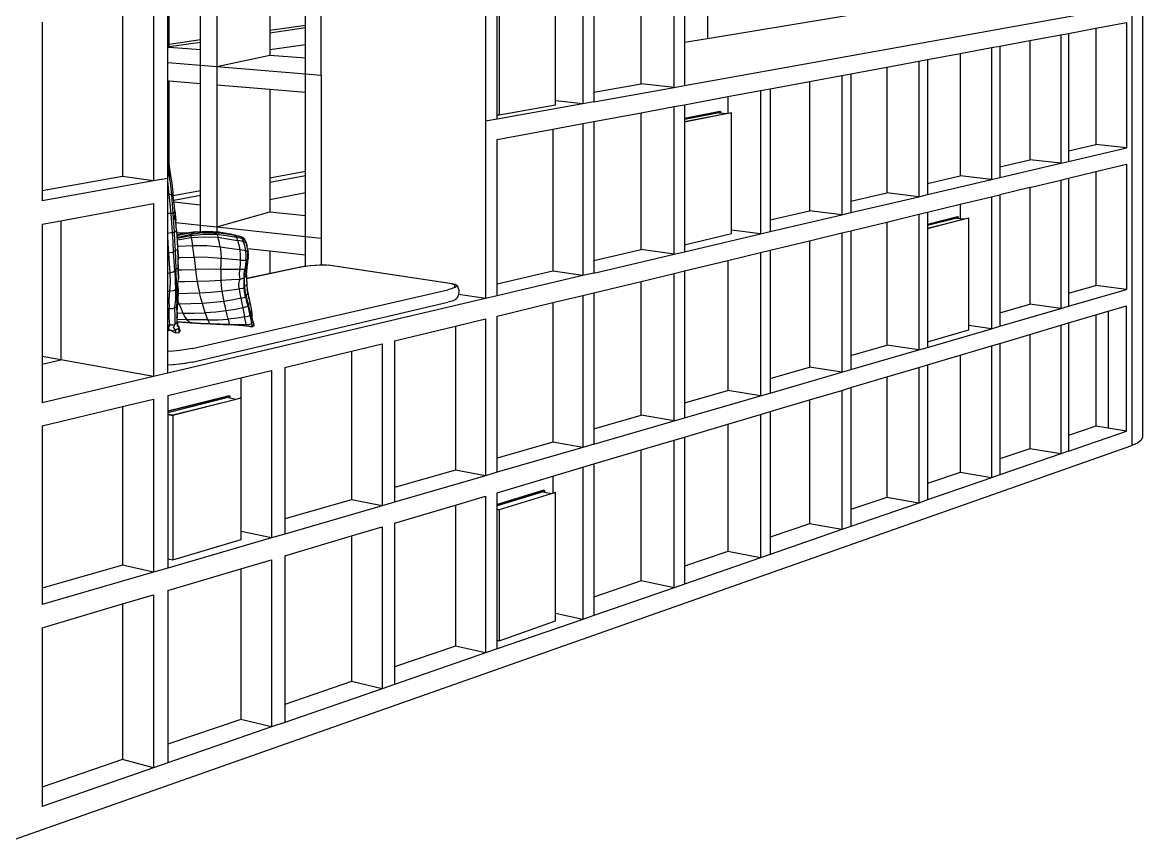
# Model space of a CAD drawing. Extents: x -29445 to 46678, y -19438 to 11547.
# Drawn here: x 2257 to 18822, y -19147 to -7004 of the extents above; entities that cross this region are included whole.
import ezdxf

# ---------------------------------------------------------------- set-up
doc = ezdxf.new("R2010")
doc.units = 0
doc.layers.get('0').update_dxf_attribs({"linetype": 'CONTINUOUS'})

msp = doc.modelspace()

# ---------------------------------------------------------------- linework, layer by layer
for p, q in [((6673, -7783), (6673, -5374)), ((4429, -7329), (4429, -5518)), ((4892, -7263), (4892, -5546)), ((5131, -5560), (5131, -7657)), ((5918, -5607), (5918, -7118)), ((6443, -7044), (6443, -5638)), ((11896, -7965), (11896, -5784)), ((12048, -5764), (12048, -7938)), ((9106, -5845), (9106, -8466)), ((10544, -5960), (10544, -8208)), ((10706, -5939), (10706, -8038)), ((11407, -7914), (11407, -5847)), ((4406, -7375), (4406, -6428)), ((9279, -8369), (9279, -6434)), ((9310, -6437), (9310, -8372)), ((10143, -8164), (10143, -6320)), ((4196, -6787), (4196, -9347)), ((12049, -6627), (12049, -7298)), ((12049, -7938), (18662, -6751)), ((12388, -6650), (12388, -7242)), ((18662, -6751), (18662, -13262)), ((18822, -6688), (18822, -13137)), ((3736, -6847), (3736, -9284)), ((12388, -7242), (14949, -6820)), ((2549, -7002), (2549, -9494)), ((5918, -7118), (6443, -7044)), ((5918, -7156), (6443, -7081)), ((5918, -7118), (5918, -7156)), ((6443, -7081), (6443, -7044)), ((6443, -7334), (6443, -7081)), ((17728, -7166), (18132, -7090)), ((18132, -7090), (18584, -7007)), ((18132, -7090), (18132, -8811)), ((18584, -7007), (18584, -8859)), ((4892, -7263), (4429, -7329)), ((4892, -7302), (4892, -7263)), ((5918, -7156), (5918, -7411)), ((12049, -7298), (12388, -7242)), ((16712, -7354), (17154, -7272)), ((17154, -7272), (17612, -7187)), ((17154, -7272), (17154, -9037)), ((17612, -7187), (17728, -7166)), ((17612, -7187), (17612, -9088)), ((17728, -7166), (17728, -8904)), ((4406, -7375), (4429, -7370)), ((4406, -7598), (4406, -7375)), ((4892, -7302), (4429, -7367)), ((4429, -7367), (4429, -7329)), ((4429, -7370), (4429, -7367)), ((4429, -7370), (4892, -7407)), ((4892, -7407), (4892, -7302)), ((4892, -7638), (4892, -7407)), ((6443, -7334), (5918, -7411)), ((5918, -7411), (5918, -7488)), ((6443, -7530), (6443, -7334)), ((12049, -7298), (12049, -7938)), ((16126, -7463), (16590, -7377)), ((16590, -7377), (16712, -7354)), ((16590, -7377), (16590, -9328)), ((16712, -7354), (16712, -9139)), ((4406, -7598), (4892, -7638)), ((4406, -7869), (4406, -7598)), ((5131, -7657), (5918, -7488)), ((5918, -7488), (6443, -7530)), ((6443, -7765), (6443, -7530)), ((15042, -7665), (15512, -7577)), ((15512, -7577), (15641, -7553)), ((15512, -7577), (15512, -9581)), ((15641, -7553), (16126, -7463)), ((15641, -7553), (15641, -9386)), ((16126, -7463), (16126, -9274)), ((4892, -7910), (4892, -7638)), ((4892, -7638), (5131, -7657)), ((5131, -7657), (5131, -7930)), ((5131, -7657), (6443, -7765)), ((6443, -8041), (6443, -7765)), ((6443, -7765), (6673, -7783)), ((6673, -7783), (6673, -10193)), ((14374, -7789), (14510, -7764)), ((14510, -7764), (15042, -7665)), ((14510, -7764), (14510, -9648)), ((15042, -7665), (15042, -9525)), ((4429, -7871), (4406, -7869)), ((4406, -8905), (4406, -7869)), ((4892, -7910), (4429, -7871)), ((4429, -9132), (4429, -7871)), ((4892, -9496), (4892, -7910)), ((5131, -7930), (5131, -10028)), ((5918, -7997), (5131, -7930)), ((10706, -8038), (11407, -7914)), ((11896, -7965), (11407, -7914)), ((11896, -7965), (12048, -7938)), ((12048, -7938), (12049, -7938)), ((13314, -7986), (13898, -7877)), ((13898, -7877), (14374, -7789)), ((13898, -7877), (13898, -9789)), ((14374, -7789), (14374, -9849)), ((6443, -8041), (5918, -7997)), ((5918, -7997), (5918, -9307)), ((6443, -9210), (6443, -8041)), ((10706, -8179), (11896, -7965)), ((10706, -8038), (10706, -8179)), ((12048, -8221), (12688, -8102)), ((12688, -8102), (13170, -8013)), ((12688, -8102), (12688, -8347)), ((13170, -8013), (13314, -7986)), ((13170, -8013), (13170, -10132)), ((13314, -7986), (13314, -9924)), ((10544, -8208), (9279, -8435)), ((9310, -8372), (10143, -8221)), ((10544, -8208), (10143, -8164)), ((10143, -8221), (10143, -8164)), ((10706, -8179), (10544, -8208)), ((11407, -8340), (11896, -8249)), ((11896, -8249), (12048, -8221)), ((11896, -10431), (11896, -8249)), ((12048, -8221), (12048, -8423)), ((9279, -8435), (9106, -8466)), ((9279, -8369), (9310, -8372)), ((9279, -8435), (9279, -8369)), ((10706, -8471), (11407, -8340)), ((11407, -10364), (11407, -8340)), ((12571, -8321), (12048, -8423)), ((12582, -8323), (12048, -8427)), ((12742, -8340), (12048, -8476)), ((12563, -8341), (12048, -8441)), ((12048, -8472), (12665, -8351)), ((12048, -8423), (12048, -8427)), ((12048, -8427), (12048, -8441)), ((12048, -8441), (12048, -8472)), ((12563, -8341), (12582, -8343)), ((12571, -8321), (12582, -8323)), ((12582, -8323), (12582, -8343)), ((12582, -8343), (12665, -8351)), ((12665, -8351), (12688, -8347)), ((12688, -8347), (12731, -8339)), ((12731, -8339), (12742, -8340)), ((12742, -10075), (12742, -8340)), ((9106, -8466), (9106, -11087)), ((9279, -8736), (10102, -8583)), ((10102, -8583), (10544, -8501)), ((10102, -8583), (10102, -10685)), ((10544, -8501), (10706, -8471)), ((10544, -8501), (10544, -10749)), ((10706, -8471), (10706, -10526)), ((12048, -8472), (12048, -8476)), ((12048, -8476), (12048, -10293)), ((9279, -10876), (9279, -8736)), ((4406, -8905), (4417, -8932)), ((4406, -8951), (4406, -8905)), ((4417, -8932), (4408, -8955)), ((4409, -8964), (4417, -8932)), ((17728, -8904), (18132, -8811)), ((17728, -9061), (18584, -8859)), ((17728, -8904), (17728, -9061)), ((18584, -8859), (18132, -8811)), ((4408, -8955), (4406, -8951)), ((4406, -8953), (4406, -8951)), ((4406, -8953), (4408, -8955)), ((4406, -8959), (4406, -8953)), ((4406, -8959), (4408, -8955)), ((4406, -9037), (4406, -8959)), ((4416, -9023), (4406, -9037)), ((4406, -9040), (4406, -9037)), ((4417, -9147), (4406, -9040)), ((4406, -9267), (4406, -9040)), ((4414, -9002), (4409, -8964)), ((4414, -9002), (4413, -8997)), ((4415, -9014), (4414, -9002)), ((4414, -9002), (4416, -9023)), ((4414, -9002), (4414, -9002)), ((4414, -9002), (4429, -9132)), ((4416, -9023), (4422, -9132)), ((16712, -9139), (17154, -9037)), ((16712, -9299), (17612, -9088)), ((17612, -9088), (17154, -9037)), ((17612, -9088), (17728, -9061)), ((18132, -9210), (18584, -9101)), ((18584, -9101), (18584, -10954)), ((4420, -9275), (4406, -9267)), ((4406, -9310), (4406, -9267)), ((4435, -9282), (4417, -9147)), ((4435, -9282), (4420, -9275)), ((4429, -9133), (4429, -9132)), ((4429, -9132), (4442, -9244)), ((4444, -9267), (4435, -9282)), ((4441, -9239), (4442, -9244)), ((4442, -9244), (4444, -9267)), ((4442, -9244), (4465, -9381)), ((6443, -9210), (5918, -9307)), ((6443, -9273), (5918, -9371)), ((6443, -9273), (6443, -9210)), ((6443, -9526), (6443, -9273)), ((15641, -9386), (16126, -9274)), ((16590, -9328), (16126, -9274)), ((16712, -9139), (16712, -9299)), ((17728, -9307), (18132, -9210)), ((18132, -9210), (18132, -10894)), ((3736, -9284), (2549, -9494)), ((4196, -9347), (2549, -9643)), ((4196, -9347), (3736, -9284)), ((4406, -9310), (4196, -9347)), ((4406, -9356), (4406, -9310)), ((4411, -9402), (4406, -9356)), ((4406, -9541), (4406, -9356)), ((4428, -9544), (4411, -9402)), ((4454, -9418), (4435, -9282)), ((4466, -9555), (4454, -9418)), ((4465, -9381), (4482, -9520)), ((5918, -9307), (5918, -9371)), ((5918, -9371), (5918, -9626)), ((15641, -9551), (16590, -9328)), ((15641, -9386), (15641, -9551)), ((16590, -9328), (16712, -9299)), ((17154, -9446), (17612, -9335)), ((17612, -9335), (17728, -9307)), ((17612, -9335), (17612, -11236)), ((17728, -9307), (17728, -11009)), ((2549, -9494), (2549, -9643)), ((4406, -9541), (4428, -9544)), ((4406, -9829), (4406, -9541)), ((4451, -9553), (4428, -9544)), ((4455, -9828), (4428, -9544)), ((4466, -9555), (4451, -9553)), ((4479, -9541), (4466, -9555)), ((4479, -9693), (4466, -9555)), ((4481, -9525), (4479, -9541)), ((4482, -9520), (4481, -9525)), ((4481, -9525), (4481, -9525)), ((4481, -9525), (4483, -9542)), ((4488, -9571), (4482, -9520)), ((4486, -9571), (4482, -9572)), ((4483, -9542), (4483, -9542)), ((4892, -9496), (4488, -9571)), ((4495, -9636), (4488, -9571)), ((4892, -9562), (4495, -9636)), ((4892, -9562), (4892, -9496)), ((4892, -9700), (4892, -9562)), ((6443, -9526), (5918, -9626)), ((6443, -9861), (6443, -9526)), ((14510, -9648), (15042, -9525)), ((14510, -9817), (15512, -9581)), ((15512, -9581), (15042, -9525)), ((15512, -9581), (15641, -9551)), ((16126, -9694), (16590, -9582)), ((16590, -9582), (16712, -9553)), ((16590, -9582), (16590, -11533)), ((17154, -9446), (16712, -9553)), ((16712, -9553), (16712, -11299)), ((17154, -9446), (17154, -11173)), ((2824, -9936), (4196, -9681)), ((4196, -9681), (4196, -12241)), ((4489, -9830), (4479, -9693)), ((4490, -9637), (4489, -9637)), ((4491, -9658), (4492, -9658)), ((4498, -9659), (4495, -9636)), ((4498, -9659), (4892, -9700)), ((4498, -9661), (4498, -9659)), ((4500, -9679), (4498, -9661)), ((4512, -9789), (4500, -9679)), ((4511, -9787), (4500, -9679)), ((4892, -10002), (4892, -9700)), ((5918, -9626), (5918, -9806)), ((14510, -9648), (14510, -9817)), ((15641, -9811), (16126, -9694)), ((16126, -9694), (16126, -9903)), ((2549, -9987), (2824, -9936)), ((2824, -9936), (2824, -11995)), ((4429, -9829), (4406, -9829)), ((4406, -10124), (4406, -9829)), ((4455, -9828), (4429, -9829)), ((4474, -9831), (4455, -9828)), ((4466, -9971), (4455, -9828)), ((4489, -9830), (4474, -9831)), ((4489, -9830), (4504, -9818)), ((4499, -9966), (4489, -9830)), ((4504, -9818), (4512, -9801)), ((4513, -9917), (4507, -9858)), ((4512, -9789), (4511, -9787)), ((4512, -9801), (4511, -9787)), ((4512, -9789), (4526, -9933)), ((4512, -9801), (4512, -9789)), ((4524, -9943), (4512, -9801)), ((4514, -9927), (4513, -9917)), ((4528, -9963), (4526, -9933)), ((5131, -10028), (5918, -9806)), ((5918, -9806), (6443, -9861)), ((6443, -10168), (6443, -9861)), ((13314, -9924), (13898, -9789)), ((13314, -10098), (14374, -9849)), ((13314, -9924), (13314, -10098)), ((14374, -9849), (13898, -9789)), ((14374, -9849), (14510, -9817)), ((15042, -9956), (15512, -9842)), ((15512, -9842), (15641, -9811)), ((15512, -9842), (15512, -11846)), ((15641, -9811), (15641, -9992)), ((16087, -9879), (15641, -9992)), ((16096, -9881), (15641, -9996)), ((16081, -9898), (15641, -10009)), ((16251, -9899), (15641, -10054)), ((15641, -10050), (16189, -9911)), ((16081, -9898), (16096, -9900)), ((16087, -9879), (16096, -9881)), ((16096, -9881), (16096, -9900)), ((16096, -9900), (16126, -9903)), ((16126, -9903), (16189, -9911)), ((16189, -9911), (16241, -9898)), ((16241, -9898), (16251, -9899)), ((16251, -11485), (16251, -9899)), ((2549, -9987), (2549, -11946)), ((4475, -10113), (4466, -9971)), ((4493, -10109), (4506, -10103)), ((4506, -10103), (4499, -9966)), ((4506, -10103), (4522, -10095)), ((4513, -10240), (4506, -10103)), ((4522, -10095), (4535, -10085)), ((4535, -10085), (4524, -9943)), ((4528, -9963), (4892, -10002)), ((4538, -10076), (4528, -9963)), ((4535, -10085), (4538, -10076)), ((4535, -10085), (4545, -10227)), ((4538, -10076), (4541, -10116)), ((4813, -10103), (4686, -10122)), ((4979, -10098), (4792, -10113)), ((4792, -10113), (4813, -10103)), ((4813, -10103), (4892, -10101)), ((4892, -10002), (5131, -10028)), ((4892, -10101), (4892, -10002)), ((4892, -10101), (5003, -10097)), ((4892, -10101), (4892, -10101)), ((5168, -10108), (4979, -10098)), ((5003, -10097), (5131, -10105)), ((5131, -10028), (5131, -10105)), ((5131, -10028), (6443, -10168)), ((13170, -10132), (12742, -10075)), ((12742, -10128), (12742, -10075)), ((13170, -10132), (13314, -10098)), ((14374, -10117), (14510, -10084)), ((14510, -10084), (15042, -9956)), ((14510, -10084), (14510, -11928)), ((15042, -9956), (15042, -11776)), ((15641, -9992), (15641, -9996)), ((15641, -9996), (15641, -10009)), ((15641, -10009), (15641, -10050)), ((15641, -10050), (15641, -10054)), ((15641, -10054), (15641, -11729)), ((4453, -10118), (4406, -10124)), ((4406, -10223), (4406, -10124)), ((4406, -10223), (4409, -10272)), ((4406, -10420), (4406, -10223)), ((4475, -10113), (4453, -10118)), ((4475, -10113), (4493, -10109)), ((4485, -10255), (4475, -10113)), ((4494, -10397), (4485, -10255)), ((4519, -10376), (4513, -10240)), ((4660, -10123), (4541, -10116)), ((4541, -10116), (4543, -10143)), ((4543, -10143), (4549, -10142)), ((4549, -10142), (4543, -10144)), ((4543, -10143), (4543, -10144)), ((4543, -10144), (4544, -10158)), ((4632, -10141), (4544, -10158)), ((4544, -10158), (4546, -10185)), ((4545, -10227), (4553, -10369)), ((4605, -10173), (4546, -10185)), ((4546, -10185), (4546, -10190)), ((4546, -10190), (4548, -10191)), ((4546, -10190), (4547, -10193)), ((4547, -10193), (4594, -10184)), ((4547, -10193), (4548, -10218)), ((4548, -10218), (4581, -10213)), ((4548, -10218), (4549, -10220)), ((4549, -10142), (4608, -10124)), ((4549, -10142), (4675, -10124)), ((4555, -10320), (4549, -10220)), ((4581, -10213), (4753, -10187)), ((4594, -10184), (4752, -10155)), ((4747, -10141), (4605, -10173)), ((4660, -10123), (4608, -10124)), ((4792, -10113), (4632, -10141)), ((4686, -10122), (4660, -10123)), ((4675, -10124), (4686, -10122)), ((4680, -10124), (4675, -10124)), ((4675, -10124), (4676, -10125)), ((4675, -10124), (4675, -10124)), ((4686, -10122), (4708, -10120)), ((4921, -10117), (4747, -10141)), ((4747, -10141), (4766, -10127)), ((4747, -10149), (4747, -10141)), ((4752, -10155), (4747, -10149)), ((4752, -10155), (4940, -10134)), ((4752, -10163), (4752, -10155)), ((4753, -10187), (4752, -10163)), ((4753, -10187), (4952, -10173)), ((4753, -10187), (4763, -10237)), ((4763, -10237), (4775, -10308)), ((4766, -10127), (4792, -10113)), ((5106, -10115), (4921, -10117)), ((4940, -10134), (5133, -10136)), ((4943, -10126), (4941, -10125)), ((4952, -10173), (5149, -10182)), ((5045, -10108), (5081, -10113)), ((5094, -10115), (5109, -10118)), ((5131, -10109), (5106, -10115)), ((5279, -10134), (5106, -10115)), ((5106, -10115), (5109, -10118)), ((5109, -10118), (5114, -10124)), ((5114, -10124), (5133, -10136)), ((5131, -10105), (5168, -10108)), ((5131, -10108), (5131, -10109)), ((5132, -10108), (5131, -10109)), ((5168, -10108), (5132, -10108)), ((5133, -10136), (5306, -10158)), ((5133, -10136), (5141, -10151)), ((5141, -10151), (5149, -10182)), ((5149, -10182), (5320, -10207)), ((5166, -10246), (5149, -10182)), ((5180, -10327), (5166, -10246)), ((5302, -10132), (5168, -10108)), ((5398, -10155), (5279, -10134)), ((5302, -10132), (5333, -10137)), ((5306, -10158), (5423, -10180)), ((5333, -10137), (5307, -10133)), ((5320, -10207), (5440, -10229)), ((5417, -10156), (5333, -10137)), ((5356, -10143), (5333, -10137)), ((5406, -10165), (5398, -10155)), ((5436, -10163), (5398, -10155)), ((5398, -10155), (5407, -10156)), ((5423, -10180), (5406, -10165)), ((5436, -10163), (5407, -10156)), ((5407, -10156), (5417, -10156)), ((5417, -10156), (5441, -10164)), ((5417, -10156), (5474, -10169)), ((5431, -10197), (5423, -10180)), ((5423, -10180), (5479, -10192)), ((5440, -10229), (5431, -10197)), ((5441, -10164), (5436, -10163)), ((5499, -10241), (5440, -10229)), ((5440, -10229), (5456, -10292)), ((5456, -10167), (5441, -10164)), ((5487, -10175), (5456, -10167)), ((5503, -10179), (5474, -10169)), ((5479, -10192), (5507, -10201)), ((5488, -10177), (5482, -10175)), ((5487, -10175), (5503, -10179)), ((5512, -10184), (5487, -10175)), ((5487, -10175), (5488, -10177)), ((5488, -10177), (5493, -10185)), ((5499, -10180), (5488, -10177)), ((5493, -10185), (5507, -10201)), ((5512, -10185), (5499, -10180)), ((5528, -10249), (5499, -10241)), ((5516, -10186), (5503, -10179)), ((5503, -10179), (5512, -10184)), ((5507, -10201), (5531, -10212)), ((5516, -10217), (5507, -10201)), ((5516, -10186), (5512, -10184)), ((5512, -10184), (5515, -10186)), ((5516, -10186), (5526, -10192)), ((5516, -10186), (5517, -10187)), ((5528, -10249), (5516, -10217)), ((5517, -10187), (5524, -10191)), ((5517, -10187), (5518, -10188)), ((5524, -10191), (5518, -10188)), ((5518, -10188), (5520, -10195)), ((5520, -10195), (5520, -10195)), ((5529, -10198), (5520, -10195)), ((5529, -10198), (5524, -10191)), ((5524, -10191), (5533, -10199)), ((5535, -10200), (5526, -10192)), ((5548, -10310), (5528, -10249)), ((5552, -10260), (5528, -10249)), ((5529, -10198), (5529, -10198)), ((5533, -10199), (5529, -10198)), ((5531, -10212), (5538, -10214)), ((5533, -10199), (5533, -10199)), ((5535, -10200), (5533, -10199)), ((5535, -10200), (5541, -10206)), ((5537, -10203), (5535, -10200)), ((5537, -10203), (5541, -10206)), ((5544, -10216), (5537, -10203)), ((5544, -10230), (5538, -10214)), ((5538, -10214), (5544, -10216)), ((5550, -10223), (5541, -10206)), ((5541, -10206), (5544, -10216)), ((5552, -10234), (5544, -10216)), ((5562, -10254), (5550, -10223)), ((5559, -10251), (5552, -10234)), ((5564, -10265), (5552, -10260)), ((5559, -10251), (5562, -10254)), ((5564, -10265), (5559, -10251)), ((5562, -10254), (5580, -10311)), ((5562, -10254), (5564, -10265)), ((5582, -10321), (5564, -10265)), ((6443, -10445), (6443, -10168)), ((6443, -10168), (6673, -10193)), ((6673, -10193), (6673, -10590)), ((12048, -10293), (12742, -10128)), ((12048, -10395), (13170, -10132)), ((13314, -10373), (13898, -10232)), ((13898, -10232), (14374, -10117)), ((13898, -10232), (13898, -12103)), ((14374, -10117), (14374, -12177)), ((4406, -10420), (4417, -10418)), ((4406, -10716), (4406, -10420)), ((4409, -10272), (4417, -10418)), ((4471, -10406), (4417, -10418)), ((4417, -10418), (4426, -10564)), ((4494, -10397), (4471, -10406)), ((4508, -10385), (4494, -10397)), ((4500, -10538), (4494, -10397)), ((4519, -10376), (4508, -10385)), ((4537, -10371), (4519, -10376)), ((4525, -10512), (4519, -10376)), ((4553, -10369), (4537, -10371)), ((4553, -10369), (4557, -10365)), ((4553, -10369), (4557, -10481)), ((4573, -10318), (4555, -10320)), ((4557, -10365), (4555, -10320)), ((4557, -10365), (4562, -10481)), ((4775, -10308), (4573, -10318)), ((4787, -10389), (4775, -10308)), ((4985, -10309), (4775, -10308)), ((4798, -10477), (4787, -10389)), ((5180, -10327), (4985, -10309)), ((5352, -10351), (5180, -10327)), ((5180, -10327), (5192, -10409)), ((5192, -10409), (5197, -10493)), ((5471, -10369), (5352, -10351)), ((5456, -10292), (5471, -10369)), ((5534, -10379), (5471, -10369)), ((5471, -10369), (5479, -10444)), ((5563, -10384), (5534, -10379)), ((5563, -10384), (5548, -10310)), ((5567, -10455), (5563, -10384)), ((5583, -10391), (5563, -10384)), ((5582, -10323), (5580, -10311)), ((5582, -10321), (5580, -10311)), ((5588, -10351), (5580, -10311)), ((5582, -10323), (5582, -10321)), ((5587, -10351), (5582, -10323)), ((5589, -10392), (5583, -10391)), ((5588, -10351), (5587, -10351)), ((5591, -10373), (5587, -10351)), ((5593, -10379), (5588, -10351)), ((5918, -10387), (5588, -10351)), ((5589, -10392), (5593, -10423)), ((5593, -10392), (5589, -10392)), ((5591, -10373), (5593, -10379)), ((5593, -10389), (5591, -10373)), ((5592, -10457), (5594, -10392)), ((5592, -10457), (5593, -10423)), ((5593, -10379), (5596, -10445)), ((5593, -10379), (5594, -10392)), ((5593, -10389), (5593, -10379)), ((5594, -10392), (5593, -10389)), ((5593, -10423), (5593, -10392)), ((5594, -10392), (5593, -10392)), ((5918, -10387), (5918, -10717)), ((6443, -10445), (5918, -10387)), ((10706, -10526), (11407, -10364)), ((10706, -10711), (11896, -10431)), ((11896, -10431), (11407, -10364)), ((11896, -10431), (12048, -10395)), ((12048, -10293), (12048, -10395)), ((12688, -10524), (13170, -10408)), ((13170, -10408), (13314, -10373)), ((13170, -10408), (13170, -12527)), ((13314, -10373), (13314, -12270)), ((4426, -10564), (4436, -10709)), ((4510, -10680), (4500, -10538)), ((4532, -10648), (4525, -10512)), ((4557, -10481), (4558, -10481)), ((4557, -10481), (4558, -10511)), ((4558, -10511), (4562, -10653)), ((4562, -10481), (4595, -10481)), ((4562, -10481), (4563, -10509)), ((4563, -10653), (4563, -10509)), ((4595, -10481), (4798, -10477)), ((5006, -10480), (4798, -10477)), ((4798, -10477), (4809, -10568)), ((4809, -10568), (4819, -10659)), ((5197, -10493), (5006, -10480)), ((5193, -10657), (5196, -10575)), ((5196, -10575), (5197, -10493)), ((5480, -10518), (5197, -10493)), ((5476, -10589), (5470, -10660)), ((5480, -10518), (5476, -10589)), ((5479, -10444), (5480, -10518)), ((5480, -10518), (5539, -10522)), ((5539, -10522), (5563, -10523)), ((5556, -10589), (5547, -10655)), ((5563, -10523), (5556, -10589)), ((5560, -10645), (5569, -10597)), ((5563, -10523), (5567, -10455)), ((5576, -10524), (5563, -10523)), ((5569, -10597), (5565, -10593)), ((5583, -10521), (5569, -10597)), ((5583, -10521), (5576, -10524)), ((5582, -10621), (5589, -10556)), ((5588, -10478), (5583, -10474)), ((5583, -10521), (5589, -10481)), ((5591, -10508), (5583, -10521)), ((5589, -10481), (5588, -10478)), ((5589, -10481), (5592, -10457)), ((5590, -10482), (5589, -10481)), ((5589, -10556), (5594, -10492)), ((5591, -10508), (5592, -10488)), ((5594, -10492), (5591, -10508)), ((5592, -10467), (5592, -10457)), ((5592, -10488), (5594, -10470)), ((5594, -10492), (5592, -10488)), ((5594, -10470), (5596, -10445)), ((5594, -10453), (5594, -10458)), ((5594, -10470), (5594, -10492)), ((6443, -10608), (6443, -10445)), ((6444, -10607), (6515, -10598)), ((6515, -10598), (6587, -10592)), ((6517, -10600), (6596, -10593)), ((6587, -10592), (6655, -10589)), ((6596, -10593), (6673, -10590)), ((6655, -10589), (6673, -10590)), ((6673, -10590), (6675, -10590)), ((6673, -10590), (6675, -10590)), ((6673, -10590), (6673, -10590)), ((6673, -10590), (6673, -10598)), ((6675, -10590), (6716, -10590)), ((6675, -10590), (6679, -10590)), ((6679, -10590), (6753, -10591)), ((6716, -10590), (6726, -10591)), ((6726, -10591), (6778, -10596)), ((6753, -10591), (6811, -10596)), ((8578, -10865), (6778, -10596)), ((6811, -10596), (8614, -10865)), ((10706, -10526), (10706, -10711)), ((12048, -10678), (12688, -10524)), ((12688, -10524), (12688, -12448)), ((4436, -10709), (4406, -10716)), ((4406, -10989), (4406, -10716)), ((4436, -10709), (4487, -10693)), ((4436, -10709), (4443, -10852)), ((4487, -10693), (4510, -10680)), ((4521, -10661), (4510, -10680)), ((4510, -10680), (4517, -10820)), ((4532, -10648), (4521, -10661)), ((4521, -10661), (4528, -10750)), ((4528, -10750), (4532, -10648)), ((4528, -10750), (4532, -10800)), ((4548, -10648), (4532, -10648)), ((4562, -10653), (4548, -10648)), ((4563, -10653), (4562, -10653)), ((4562, -10653), (4563, -10653)), ((4562, -10653), (4562, -10661)), ((4562, -10661), (4563, -10661)), ((4562, -10661), (4564, -10795)), ((4563, -10661), (4563, -10653)), ((4563, -10661), (4622, -10662)), ((4564, -10795), (4563, -10661)), ((4622, -10662), (4819, -10659)), ((5014, -10655), (4819, -10659)), ((4819, -10659), (4829, -10748)), ((4829, -10748), (4841, -10836)), ((5193, -10657), (5014, -10655)), ((5193, -10657), (5191, -10738)), ((5191, -10738), (5191, -10819)), ((5351, -10659), (5193, -10657)), ((5470, -10660), (5351, -10659)), ((5470, -10660), (5465, -10730)), ((5465, -10730), (5474, -10807)), ((5526, -10658), (5470, -10660)), ((5547, -10655), (5526, -10658)), ((5536, -10793), (5539, -10721)), ((5539, -10720), (5547, -10655)), ((5539, -10720), (5546, -10726)), ((5539, -10721), (5539, -10720)), ((5545, -10777), (5551, -10708)), ((5545, -10777), (5561, -10756)), ((5555, -10652), (5547, -10655)), ((5551, -10708), (5560, -10645)), ((5560, -10645), (5555, -10652)), ((5560, -10645), (5572, -10634)), ((5561, -10756), (5572, -10749)), ((5572, -10634), (5582, -10621)), ((5572, -10749), (5573, -10738)), ((5572, -10749), (5572, -10790)), ((6370, -10621), (5573, -10791)), ((5573, -10738), (5576, -10686)), ((5573, -10790), (5918, -10717)), ((5573, -10738), (5573, -10789)), ((5576, -10686), (5582, -10621)), ((5918, -10717), (6349, -10625)), ((6349, -10625), (6370, -10621)), ((6379, -10619), (6370, -10621)), ((6379, -10619), (6443, -10608)), ((6381, -10619), (6424, -10611)), ((6424, -10611), (6441, -10609)), ((6443, -10608), (6444, -10607)), ((6443, -10609), (6443, -10608)), ((10102, -10685), (9279, -10876)), ((10544, -10749), (9279, -11046)), ((10544, -10749), (10102, -10685)), ((10706, -10711), (10544, -10749)), ((11407, -10833), (11896, -10715)), ((11896, -10715), (12048, -10678)), ((11896, -12897), (11896, -10715)), ((12048, -10678), (12048, -12631)), ((4443, -10852), (4432, -10979)), ((4517, -10820), (4523, -10959)), ((4532, -10800), (4536, -10921)), ((4550, -10925), (4536, -10921)), ((4536, -10921), (4536, -10936)), ((4550, -10925), (4557, -10858)), ((4550, -10925), (4550, -10935)), ((4557, -10858), (4560, -10840)), ((4560, -10939), (4557, -10858)), ((4560, -10840), (4564, -10795)), ((4657, -10840), (4560, -10840)), ((4841, -10836), (4657, -10840)), ((5023, -10828), (4841, -10836)), ((4841, -10836), (4856, -10921)), ((4856, -10921), (4875, -11004)), ((5191, -10819), (5023, -10828)), ((5347, -10810), (5191, -10819)), ((5191, -10819), (5196, -10899)), ((5196, -10899), (5205, -10978)), ((5474, -10807), (5347, -10810)), ((5458, -10877), (5474, -10807)), ((5464, -10943), (5458, -10877)), ((5474, -10807), (5517, -10787)), ((5535, -10916), (5516, -10937)), ((5517, -10787), (5536, -10793)), ((5535, -10854), (5536, -10793)), ((5535, -10916), (5535, -10854)), ((5544, -10991), (5535, -10916)), ((5542, -10917), (5535, -10916)), ((5536, -10793), (5541, -10774)), ((5537, -10798), (5544, -10796)), ((5544, -10797), (5537, -10799)), ((5542, -10858), (5539, -10856)), ((5541, -10774), (5545, -10777)), ((5541, -10835), (5544, -10797)), ((5542, -10858), (5541, -10835)), ((5543, -10894), (5542, -10858)), ((5543, -10894), (5542, -10917)), ((5552, -10967), (5543, -10894)), ((5559, -10900), (5543, -10894)), ((5544, -10796), (5545, -10777)), ((5544, -10797), (5544, -10796)), ((5575, -10875), (5559, -10900)), ((5572, -10790), (5573, -10790)), ((5572, -10790), (5572, -10791)), ((5573, -10791), (5572, -10791)), ((5572, -10791), (5573, -10807)), ((5573, -10789), (5573, -10790)), ((5573, -10790), (5573, -10791)), ((5573, -10791), (5575, -10875)), ((5573, -10807), (5575, -10875)), ((5575, -10875), (5578, -10905)), ((5578, -10905), (5583, -10950)), ((5578, -10905), (5582, -10956)), ((8617, -10873), (8578, -10865)), ((8648, -10925), (8612, -10940)), ((8614, -10865), (8657, -10875)), ((8617, -10873), (8625, -10876)), ((8645, -10888), (8625, -10876)), ((8645, -10888), (8648, -10892)), ((8648, -10892), (8648, -10925)), ((8656, -10922), (8648, -10925)), ((8679, -10904), (8656, -10922)), ((8657, -10875), (8679, -10888)), ((8679, -10888), (8688, -10903)), ((8688, -10903), (8696, -10917)), ((8696, -10917), (8702, -10932)), ((8702, -10932), (8706, -10947)), ((9279, -11046), (9279, -10876)), ((10706, -11003), (11407, -10833)), ((11407, -12814), (11407, -10833)), ((17728, -11009), (18132, -10894)), ((18584, -10954), (18132, -10894)), ((4432, -10979), (4406, -10989)), ((4406, -11238), (4406, -10989)), ((9106, -11087), (4406, -12191)), ((4432, -10979), (4424, -11102)), ((4495, -10972), (4432, -10979)), ((4523, -10959), (4495, -10972)), ((4521, -11098), (4506, -11227)), ((4523, -10959), (4521, -11098)), ((4536, -10936), (4523, -10959)), ((4539, -11012), (4536, -10936)), ((4539, -11012), (4548, -11012)), ((4542, -11068), (4539, -11012)), ((4547, -11086), (4542, -11068)), ((4542, -11068), (4545, -11138)), ((4545, -11138), (4547, -11086)), ((4547, -10944), (4549, -11012)), ((4548, -11012), (4547, -10945)), ((4547, -11086), (4548, -11060)), ((4548, -11088), (4547, -11086)), ((4547, -11139), (4548, -11088)), ((4549, -11093), (4547, -11139)), ((4548, -11012), (4549, -11012)), ((4548, -11060), (4548, -11012)), ((4549, -11020), (4548, -11060)), ((4548, -11088), (4548, -11060)), ((4549, -11093), (4548, -11088)), ((4549, -10934), (4550, -10935)), ((4550, -10935), (4549, -11020)), ((4549, -11012), (4549, -11020)), ((4549, -11020), (4550, -11075)), ((4550, -11075), (4549, -11093)), ((4550, -10935), (4560, -10939)), ((4555, -11012), (4559, -11012)), ((4558, -11080), (4555, -11110)), ((4559, -11012), (4558, -11080)), ((4560, -10939), (4559, -11012)), ((4559, -11012), (4702, -11010)), ((4702, -11010), (4875, -11004)), ((4767, -11825), (8550, -10957)), ((4875, -11004), (5045, -10993)), ((4897, -11084), (4875, -11004)), ((4919, -11160), (4897, -11084)), ((5045, -10993), (5205, -10978)), ((5205, -10978), (5354, -10959)), ((5205, -10978), (5219, -11055)), ((5219, -11055), (5237, -11129)), ((5354, -10959), (5464, -10943)), ((5486, -11084), (5378, -11106)), ((5516, -10937), (5464, -10943)), ((5464, -10943), (5473, -11013)), ((5473, -11013), (5486, -11084)), ((5486, -11084), (5539, -11071)), ((5486, -11084), (5502, -11155)), ((5539, -11071), (5556, -11060)), ((5556, -11060), (5544, -10991)), ((5564, -11034), (5552, -10967)), ((5561, -11046), (5556, -11060)), ((5556, -11060), (5573, -11131)), ((5564, -11034), (5561, -11046)), ((5580, -11029), (5564, -11034)), ((5581, -11103), (5564, -11034)), ((5595, -11027), (5580, -11029)), ((5582, -10956), (5594, -11022)), ((5594, -11022), (5583, -10950)), ((5594, -11022), (5594, -11022)), ((5594, -11022), (5595, -11027)), ((5611, -11098), (5594, -11022)), ((5594, -11022), (5595, -11027)), ((5595, -11027), (5611, -11098)), ((5611, -11098), (5626, -11170)), ((8612, -10940), (8550, -10957)), ((8679, -11090), (8656, -11108)), ((8688, -11074), (8679, -11090)), ((8696, -11058), (8688, -11074)), ((8702, -11042), (8696, -11058)), ((8706, -11027), (8702, -11042)), ((8706, -10947), (8709, -10962)), ((8708, -11011), (8706, -11026)), ((9106, -11087), (8706, -11026)), ((8706, -11026), (8706, -11027)), ((8709, -10995), (8708, -11011)), ((8709, -10962), (8710, -10978)), ((8710, -10978), (8709, -10995)), ((9279, -11046), (9106, -11087)), ((10102, -11148), (10544, -11042)), ((10544, -11042), (10706, -11003)), ((10544, -11042), (10544, -13290)), ((10706, -11003), (10706, -13014)), ((17728, -11202), (18584, -10954)), ((17728, -11009), (17728, -11202)), ((4426, -11235), (4406, -11238)), ((4406, -11478), (4406, -11238)), ((4424, -11102), (4426, -11235)), ((4430, -11374), (4426, -11235)), ((4426, -11235), (4479, -11237)), ((4479, -11237), (4506, -11227)), ((4506, -11227), (4539, -11210)), ((4506, -11227), (4513, -11362)), ((4539, -11210), (4542, -11202)), ((4540, -11169), (4543, -11169)), ((4540, -11216), (4542, -11216)), ((4544, -11162), (4541, -11138)), ((4542, -11198), (4543, -11169)), ((4542, -11198), (4545, -11191)), ((4542, -11201), (4545, -11193)), ((4542, -11201), (4542, -11198)), ((4542, -11202), (4542, -11198)), ((4544, -11213), (4542, -11201)), ((4542, -11202), (4542, -11201)), ((4543, -11215), (4542, -11202)), ((4542, -11216), (4543, -11215)), ((4543, -11169), (4544, -11162)), ((4543, -11169), (4544, -11169)), ((4543, -11215), (4544, -11213)), ((4547, -11301), (4543, -11215)), ((4544, -11162), (4545, -11138)), ((4544, -11169), (4544, -11162)), ((4546, -11179), (4544, -11169)), ((4544, -11169), (4546, -11169)), ((4547, -11189), (4544, -11213)), ((4545, -11193), (4544, -11213)), ((4544, -11213), (4545, -11249)), ((4548, -11271), (4544, -11213)), ((4546, -11169), (4545, -11138)), ((4546, -11179), (4545, -11191)), ((4545, -11191), (4547, -11188)), ((4545, -11193), (4547, -11188)), ((4545, -11191), (4545, -11193)), ((4547, -11139), (4546, -11169)), ((4546, -11169), (4546, -11169)), ((4546, -11171), (4546, -11169)), ((4546, -11169), (4546, -11171)), ((4547, -11188), (4546, -11171)), ((4546, -11171), (4546, -11179)), ((4547, -11188), (4546, -11179)), ((4547, -11188), (4547, -11139)), ((4549, -11169), (4547, -11189)), ((4547, -11189), (4547, -11188)), ((4548, -11271), (4547, -11189)), ((4555, -11110), (4549, -11169)), ((4549, -11169), (4576, -11170)), ((4576, -11170), (4555, -11110)), ((4749, -11168), (4576, -11170)), ((4576, -11170), (4603, -11240)), ((4603, -11240), (4632, -11303)), ((4919, -11160), (4749, -11168)), ((4767, -12026), (8550, -11143)), ((5082, -11147), (4919, -11160)), ((4940, -11232), (4919, -11160)), ((4961, -11298), (4940, -11232)), ((5237, -11129), (5082, -11147)), ((5378, -11106), (5237, -11129)), ((5254, -11201), (5237, -11129)), ((5270, -11270), (5254, -11201)), ((5409, -11247), (5270, -11270)), ((5516, -11225), (5409, -11247)), ((5502, -11155), (5516, -11225)), ((5569, -11212), (5516, -11225)), ((5516, -11225), (5544, -11359)), ((5589, -11200), (5569, -11212)), ((5573, -11131), (5589, -11200)), ((5599, -11171), (5581, -11103)), ((5595, -11184), (5589, -11200)), ((5589, -11200), (5604, -11269)), ((5599, -11171), (5595, -11184)), ((5614, -11169), (5599, -11171)), ((5617, -11240), (5599, -11171)), ((5626, -11170), (5614, -11169)), ((5635, -11308), (5617, -11240)), ((5626, -11170), (5641, -11242)), ((5641, -11242), (5651, -11313)), ((8612, -11126), (8550, -11143)), ((8656, -11108), (8612, -11126)), ((9279, -11347), (10102, -11148)), ((10102, -11148), (10102, -13211)), ((16712, -11299), (17154, -11173)), ((16712, -11498), (17612, -11236)), ((17612, -11236), (17154, -11173)), ((17612, -11236), (17728, -11202)), ((18313, -11275), (18584, -11195)), ((18584, -13048), (18584, -11195)), ((4439, -11478), (4430, -11374)), ((4513, -11362), (4510, -11469)), ((4540, -11370), (4547, -11347)), ((4540, -11373), (4547, -11353)), ((4547, -11353), (4540, -11373)), ((4545, -11395), (4541, -11395)), ((4544, -11434), (4547, -11395)), ((4544, -11434), (4545, -11395)), ((4545, -11395), (4547, -11353)), ((4546, -11301), (4547, -11301)), ((4547, -11302), (4547, -11301)), ((4547, -11302), (4547, -11316)), ((4548, -11325), (4547, -11302)), ((4547, -11347), (4548, -11331)), ((4547, -11395), (4551, -11335)), ((4547, -11353), (4547, -11347)), ((4547, -11353), (4547, -11353)), ((4691, -11401), (4547, -11395)), ((4549, -11301), (4548, -11271)), ((4548, -11325), (4548, -11271)), ((4548, -11331), (4548, -11325)), ((4548, -11326), (4548, -11331)), ((4549, -11301), (4549, -11301)), ((4549, -11301), (4632, -11303)), ((4551, -11335), (4549, -11301)), ((4632, -11303), (4797, -11303)), ((4632, -11303), (4661, -11358)), ((4661, -11358), (4691, -11401)), ((4846, -11404), (4691, -11401)), ((4691, -11401), (4722, -11430)), ((4797, -11303), (4961, -11298)), ((5000, -11404), (4846, -11404)), ((5119, -11287), (4961, -11298)), ((4961, -11298), (4981, -11356)), ((4981, -11356), (5000, -11404)), ((5000, -11404), (5152, -11400)), ((5019, -11440), (5000, -11404)), ((5270, -11270), (5119, -11287)), ((5152, -11400), (5298, -11391)), ((5284, -11334), (5270, -11270)), ((5298, -11391), (5284, -11334)), ((5436, -11376), (5298, -11391)), ((5298, -11391), (5309, -11439)), ((5544, -11359), (5436, -11376)), ((5544, -11359), (5597, -11348)), ((5557, -11422), (5544, -11359)), ((5566, -11470), (5557, -11422)), ((5597, -11348), (5619, -11337)), ((5604, -11269), (5619, -11337)), ((5619, -11337), (5629, -11321)), ((5619, -11337), (5634, -11403)), ((5629, -11321), (5635, -11308)), ((5634, -11403), (5647, -11456)), ((5653, -11376), (5635, -11308)), ((5645, -11308), (5635, -11308)), ((5651, -11313), (5645, -11308)), ((5645, -11312), (5646, -11312)), ((5646, -11312), (5651, -11313)), ((5651, -11313), (5651, -11365)), ((5654, -11378), (5651, -11313)), ((5668, -11431), (5653, -11376)), ((5668, -11431), (5654, -11378)), ((8660, -11496), (9106, -11389)), ((9106, -11389), (9106, -13707)), ((9279, -13447), (9279, -11347)), ((16712, -11299), (16712, -11498)), ((17728, -11449), (18132, -11329)), ((18132, -11329), (18313, -11275)), ((18132, -11329), (18132, -12977)), ((18313, -11275), (18313, -13005)), ((4406, -11478), (4439, -11478)), ((4406, -11561), (4406, -11478)), ((4406, -11565), (4435, -11556)), ((4435, -11556), (4406, -11561)), ((4406, -11565), (4406, -11561)), ((4406, -11869), (4406, -11565)), ((4420, -11528), (4439, -11478)), ((4440, -11555), (4420, -11528)), ((4440, -11555), (4435, -11556)), ((4439, -11478), (4482, -11476)), ((4455, -11560), (4440, -11555)), ((4481, -11580), (4455, -11560)), ((4485, -11570), (4455, -11560)), ((4530, -11599), (4481, -11580)), ((4482, -11476), (4510, -11469)), ((4523, -11551), (4485, -11570)), ((4494, -11518), (4510, -11469)), ((4523, -11551), (4494, -11518)), ((4510, -11469), (4530, -11449)), ((4523, -11551), (4561, -11531)), ((4530, -11599), (4523, -11551)), ((4530, -11449), (4544, -11436)), ((4569, -11595), (4530, -11599)), ((4544, -11434), (4543, -11434)), ((4550, -11434), (4544, -11434)), ((4544, -11436), (4544, -11434)), ((4544, -11436), (4544, -11434)), ((4544, -11436), (4554, -11489)), ((4550, -11495), (4544, -11436)), ((4550, -11434), (4620, -11439)), ((4604, -11437), (4550, -11434)), ((4557, -11500), (4550, -11495)), ((4554, -11489), (4557, -11500)), ((4581, -11517), (4557, -11500)), ((4561, -11531), (4581, -11517)), ((4569, -11595), (4589, -11564)), ((4569, -11595), (4577, -11564)), ((4571, -11543), (4574, -11536)), ((4577, -11564), (4571, -11543)), ((4574, -11536), (4581, -11517)), ((4574, -11536), (4589, -11564)), ((4748, -11446), (4604, -11437)), ((4620, -11439), (4761, -11447)), ((4722, -11430), (4748, -11446)), ((4748, -11446), (4761, -11447)), ((4761, -11447), (4748, -11446)), ((4761, -11447), (4901, -11455)), ((4761, -11447), (4761, -11447)), ((4891, -11454), (4761, -11447)), ((5034, -11460), (4891, -11454)), ((4901, -11455), (5041, -11463)), ((5034, -11460), (5019, -11440)), ((5034, -11460), (5041, -11463)), ((5041, -11461), (5034, -11460)), ((5041, -11463), (5041, -11461)), ((5177, -11466), (5041, -11461)), ((5041, -11463), (5321, -11478)), ((5317, -11470), (5177, -11466)), ((5287, -11470), (5317, -11472)), ((5309, -11439), (5317, -11470)), ((5317, -11472), (5314, -11470)), ((5317, -11470), (5456, -11471)), ((5318, -11472), (5317, -11470)), ((5317, -11472), (5321, -11478)), ((5318, -11472), (5317, -11472)), ((5360, -11476), (5318, -11472)), ((5321, -11478), (5318, -11472)), ((5459, -11486), (5321, -11478)), ((5456, -11471), (5566, -11470)), ((5476, -11487), (5459, -11486)), ((5565, -11495), (5476, -11487)), ((5570, -11491), (5476, -11487)), ((5565, -11495), (5570, -11491)), ((5586, -11496), (5565, -11495)), ((5566, -11470), (5622, -11465)), ((5570, -11491), (5566, -11470)), ((5613, -11501), (5586, -11496)), ((5606, -11498), (5586, -11496)), ((5606, -11498), (5627, -11502)), ((5607, -11498), (5606, -11498)), ((5641, -11503), (5607, -11498)), ((5626, -11499), (5607, -11498)), ((5627, -11502), (5613, -11501)), ((5622, -11465), (5647, -11456)), ((5649, -11496), (5626, -11499)), ((5627, -11502), (5640, -11504)), ((5646, -11503), (5627, -11502)), ((5640, -11504), (5646, -11503)), ((5640, -11504), (5670, -11503)), ((5649, -11496), (5641, -11503)), ((5646, -11503), (5641, -11503)), ((5646, -11503), (5655, -11495)), ((5647, -11456), (5662, -11442)), ((5655, -11483), (5647, -11456)), ((5655, -11495), (5649, -11496)), ((5661, -11481), (5655, -11488)), ((5655, -11488), (5655, -11483)), ((5655, -11495), (5675, -11485)), ((5655, -11495), (5655, -11488)), ((5657, -11481), (5661, -11481)), ((5660, -11479), (5661, -11481)), ((5661, -11481), (5665, -11480)), ((5662, -11442), (5668, -11431)), ((5678, -11460), (5668, -11431)), ((5669, -11499), (5668, -11497)), ((5670, -11503), (5672, -11498)), ((5684, -11492), (5672, -11498)), ((5672, -11498), (5672, -11498)), ((5674, -11478), (5676, -11477)), ((5675, -11485), (5683, -11476)), ((5683, -11476), (5678, -11460)), ((5684, -11492), (5683, -11476)), ((7759, -11714), (8660, -11496)), ((8660, -11496), (8660, -13624)), ((15641, -11809), (16590, -11533)), ((15641, -11729), (16251, -11548)), ((16590, -11533), (16251, -11485)), ((16251, -11548), (16251, -11485)), ((16590, -11533), (16712, -11498)), ((17154, -11619), (17612, -11483)), ((17612, -11483), (17728, -11449)), ((17612, -11483), (17612, -13384)), ((17728, -11449), (17728, -13114)), ((7124, -11867), (7576, -11758)), ((7576, -11758), (7576, -14152)), ((7759, -11714), (7759, -13881)), ((15641, -11729), (15641, -11809)), ((16590, -11787), (16712, -11751)), ((16712, -11751), (17154, -11619)), ((16712, -11751), (16712, -13460)), ((17154, -11619), (17154, -13309)), ((4485, -11865), (4406, -11869)), ((4406, -12071), (4406, -11869)), ((4584, -11856), (4485, -11865)), ((4681, -11842), (4584, -11856)), ((4767, -11825), (4681, -11842)), ((6139, -12105), (7124, -11867)), ((7124, -11867), (7124, -14063)), ((14510, -11928), (15042, -11776)), ((14510, -12137), (15512, -11846)), ((15512, -11846), (15042, -11776)), ((15512, -11846), (15641, -11809)), ((15641, -12069), (16126, -11925)), ((16126, -11925), (16590, -11787)), ((16126, -11925), (16126, -13659)), ((16590, -11787), (16590, -13738)), ((2824, -11995), (2549, -11946)), ((2549, -11946), (2549, -12057)), ((2549, -12057), (2824, -11995)), ((2549, -12057), (2549, -12628)), ((4196, -12241), (2824, -11995)), ((4485, -12067), (4406, -12071)), ((4406, -12191), (4406, -12071)), ((4490, -12067), (4485, -12067)), ((4584, -12058), (4490, -12067)), ((4498, -12066), (4490, -12067)), ((4580, -12059), (4498, -12066)), ((4660, -12047), (4580, -12059)), ((4663, -12046), (4584, -12058)), ((4663, -12046), (4660, -12047)), ((4681, -12044), (4663, -12046)), ((4767, -12026), (4681, -12044)), ((14510, -11928), (14510, -12137)), ((15512, -12107), (15641, -12069)), ((15641, -12069), (15641, -13824)), ((4196, -12241), (2549, -12628)), ((4406, -12191), (4196, -12241)), ((5487, -12262), (5943, -12152)), ((5943, -12152), (5943, -14627)), ((6139, -12105), (6139, -14345)), ((13314, -12270), (13898, -12103)), ((13314, -12485), (14374, -12177)), ((14374, -12177), (13898, -12103)), ((14374, -12177), (14510, -12137)), ((14510, -12405), (15042, -12247)), ((15042, -12247), (15512, -12107)), ((15042, -12247), (15042, -14028)), ((15512, -12107), (15512, -14111)), ((4406, -12523), (5487, -12262)), ((5487, -12262), (5487, -12558)), ((13314, -12270), (13314, -12485)), ((14374, -12445), (14510, -12405)), ((14510, -12405), (14510, -14209)), ((3736, -12685), (4196, -12574)), ((4196, -12574), (4196, -15134)), ((4406, -12523), (4406, -12755)), ((5314, -12527), (4406, -12755)), ((5325, -12529), (4406, -12760)), ((5299, -12552), (4406, -12777)), ((5494, -12559), (4481, -12815)), ((4484, -12809), (5419, -12574)), ((5299, -12552), (5325, -12557)), ((5314, -12527), (5325, -12529)), ((5325, -12529), (5325, -12557)), ((5325, -12557), (5419, -12574)), ((5419, -12574), (5483, -12557)), ((5483, -12557), (5487, -12558)), ((5487, -12558), (5494, -12559)), ((5494, -14533), (5494, -12559)), ((12048, -12631), (12688, -12448)), ((12048, -12853), (13170, -12527)), ((13170, -12527), (12688, -12448)), ((13170, -12527), (13314, -12485)), ((13314, -12760), (13898, -12587)), ((13898, -12587), (14374, -12445)), ((13898, -12587), (13898, -14417)), ((14374, -12445), (14374, -14505)), ((2549, -12972), (3736, -12685)), ((3736, -12685), (3736, -15032)), ((4406, -12755), (4406, -12760)), ((12048, -12631), (12048, -12853)), ((4406, -12760), (4406, -12777)), ((4406, -12777), (4406, -12795)), ((4406, -12795), (4484, -12809)), ((4406, -12795), (4406, -12801)), ((4406, -12801), (4481, -12815)), ((4406, -12801), (4406, -14934)), ((4481, -12815), (4481, -14950)), ((10706, -13014), (11407, -12814)), ((10706, -13243), (11896, -12897)), ((11896, -12897), (11407, -12814)), ((11896, -12897), (12048, -12853)), ((12688, -12946), (13170, -12802)), ((13170, -12802), (13314, -12760)), ((13170, -12802), (13170, -14921)), ((13314, -12760), (13314, -14615)), ((2549, -12972), (2549, -15372)), ((10706, -13014), (10706, -13243)), ((12048, -13136), (12688, -12946)), ((12688, -12946), (12688, -14828)), ((18132, -12977), (17728, -13114)), ((17728, -13344), (18584, -13048)), ((18313, -13005), (18132, -12977)), ((18584, -13048), (18313, -13005)), ((10102, -13211), (9279, -13447)), ((10544, -13290), (10102, -13211)), ((10706, -13243), (10544, -13290)), ((11407, -13326), (11896, -13181)), ((11896, -13181), (12048, -13136)), ((11896, -15363), (11896, -13181)), ((12048, -13136), (12048, -15046)), ((17728, -13114), (17728, -13344)), ((18748, -13224), (18662, -13262)), ((18801, -13182), (18748, -13224)), ((18822, -13137), (18801, -13182)), ((1966, -19147), (18662, -13262)), ((10544, -13290), (9279, -13657)), ((10706, -13534), (11407, -13326)), ((11407, -15264), (11407, -13326)), ((17154, -13309), (16712, -13460)), ((17612, -13384), (16712, -13696)), ((17612, -13384), (17154, -13309)), ((17728, -13344), (17612, -13384)), ((9279, -13657), (9279, -13447)), ((10102, -13714), (10544, -13583)), ((10544, -13583), (10706, -13534)), ((10544, -13583), (10544, -15831)), ((10706, -13534), (10706, -15503)), ((16712, -13460), (16712, -13696)), ((8660, -13624), (7759, -13881)), ((9106, -13707), (7759, -14099)), ((9106, -13707), (8660, -13624)), ((9279, -13657), (9106, -13707)), ((9279, -13958), (10102, -13714)), ((10102, -13714), (10102, -13962)), ((16126, -13659), (15641, -13824)), ((16590, -13738), (15641, -14066)), ((16590, -13738), (16126, -13659)), ((16712, -13696), (16590, -13738)), ((7759, -13881), (7759, -14099)), ((15641, -13824), (15641, -14066)), ((7124, -14063), (6139, -14345)), ((7576, -14152), (7124, -14063)), ((8660, -14142), (9106, -14009)), ((9106, -14009), (9106, -16328)), ((9969, -13922), (9279, -14134)), ((9979, -13924), (9279, -14139)), ((9958, -13946), (9279, -14155)), ((9279, -14134), (9279, -13958)), ((10143, -13954), (9310, -14212)), ((9311, -14206), (10081, -13968)), ((9958, -13946), (9979, -13949)), ((9969, -13922), (9979, -13924)), ((9979, -13924), (9979, -13949)), ((9979, -13949), (10081, -13968)), ((10081, -13968), (10102, -13962)), ((10102, -13962), (10133, -13952)), ((10133, -13952), (10143, -13954)), ((10143, -15746), (10143, -13954)), ((15042, -14028), (14510, -14209)), ((15512, -14111), (15042, -14028)), ((15641, -14066), (15512, -14111)), ((7576, -14152), (6139, -14570)), ((7759, -14099), (7576, -14152)), ((7759, -14409), (8660, -14142)), ((8660, -14142), (8660, -16229)), ((9279, -14139), (9279, -14134)), ((9279, -14155), (9279, -14139)), ((9279, -14200), (9279, -14155)), ((9279, -14200), (9311, -14206)), ((9279, -14206), (9279, -14200)), ((9279, -14206), (9310, -14212)), ((9279, -16141), (9279, -14206)), ((9310, -14212), (9310, -16148)), ((15512, -14111), (14510, -14458)), ((14510, -14209), (14510, -14458)), ((6139, -14345), (6139, -14570)), ((7759, -14409), (7759, -16535)), ((5943, -14627), (5494, -14533)), ((5494, -14651), (5494, -14533)), ((6139, -14570), (5943, -14627)), ((7124, -14598), (7576, -14464)), ((7576, -14464), (7576, -16858)), ((13898, -14417), (13314, -14615)), ((14374, -14505), (13314, -14872)), ((14374, -14505), (13898, -14417)), ((14510, -14458), (14374, -14505)), ((5943, -14627), (4406, -15073)), ((4481, -14950), (5494, -14651)), ((6139, -14891), (7124, -14598)), ((7124, -14598), (7124, -16752)), ((13314, -14615), (13314, -14872)), ((6139, -14891), (6139, -17088)), ((12688, -14828), (12048, -15046)), ((13170, -14921), (12688, -14828)), ((13314, -14872), (13170, -14921)), ((3736, -15032), (2549, -15372)), ((4196, -15134), (3736, -15032)), ((4406, -15073), (4196, -15134)), ((4406, -14934), (4481, -14950)), ((4406, -14934), (4406, -15073)), ((5487, -15084), (5943, -14949)), ((5943, -14949), (5943, -17423)), ((13170, -14921), (12048, -15310)), ((12048, -15046), (12048, -15310)), ((4196, -15134), (2549, -15613)), ((4406, -15405), (5487, -15084)), ((5487, -15084), (5487, -17310)), ((2549, -15372), (2549, -15613)), ((4406, -15405), (4406, -17678)), ((11407, -15264), (10706, -15503)), ((11896, -15363), (10706, -15775)), ((11896, -15363), (11407, -15264)), ((12048, -15310), (11896, -15363)), ((3736, -15604), (4196, -15467)), ((4196, -15467), (4196, -18028)), ((10706, -15503), (10706, -15775)), ((2549, -15957), (3736, -15604)), ((3736, -15604), (3736, -17906)), ((10544, -15831), (9279, -16268)), ((9310, -16148), (10143, -15855)), ((10544, -15831), (10143, -15746)), ((10143, -15855), (10143, -15746)), ((10706, -15775), (10544, -15831)), ((2549, -15957), (2549, -18311)), ((8660, -16229), (7759, -16535)), ((9106, -16328), (8660, -16229)), ((9279, -16141), (9310, -16148)), ((9279, -16268), (9279, -16141)), ((9106, -16328), (7759, -16794)), ((9279, -16268), (9106, -16328)), ((7759, -16535), (7759, -16794)), ((7124, -16752), (6139, -17088)), ((7576, -16858), (6139, -17355)), ((7576, -16858), (7124, -16752)), ((7759, -16794), (7576, -16858)), ((6139, -17088), (6139, -17355)), ((5487, -17310), (4406, -17678)), ((5943, -17423), (5487, -17310)), ((6139, -17355), (5943, -17423)), ((5943, -17423), (4406, -17955)), ((4406, -17678), (4406, -17955)), ((3736, -17906), (2549, -18311)), ((4196, -18028), (2549, -18598)), ((4196, -18028), (3736, -17906)), ((4406, -17955), (4196, -18028)), ((2549, -18311), (2549, -18598))]:
    msp.add_line(p, q)

doc.saveas('drawing.dxf')
